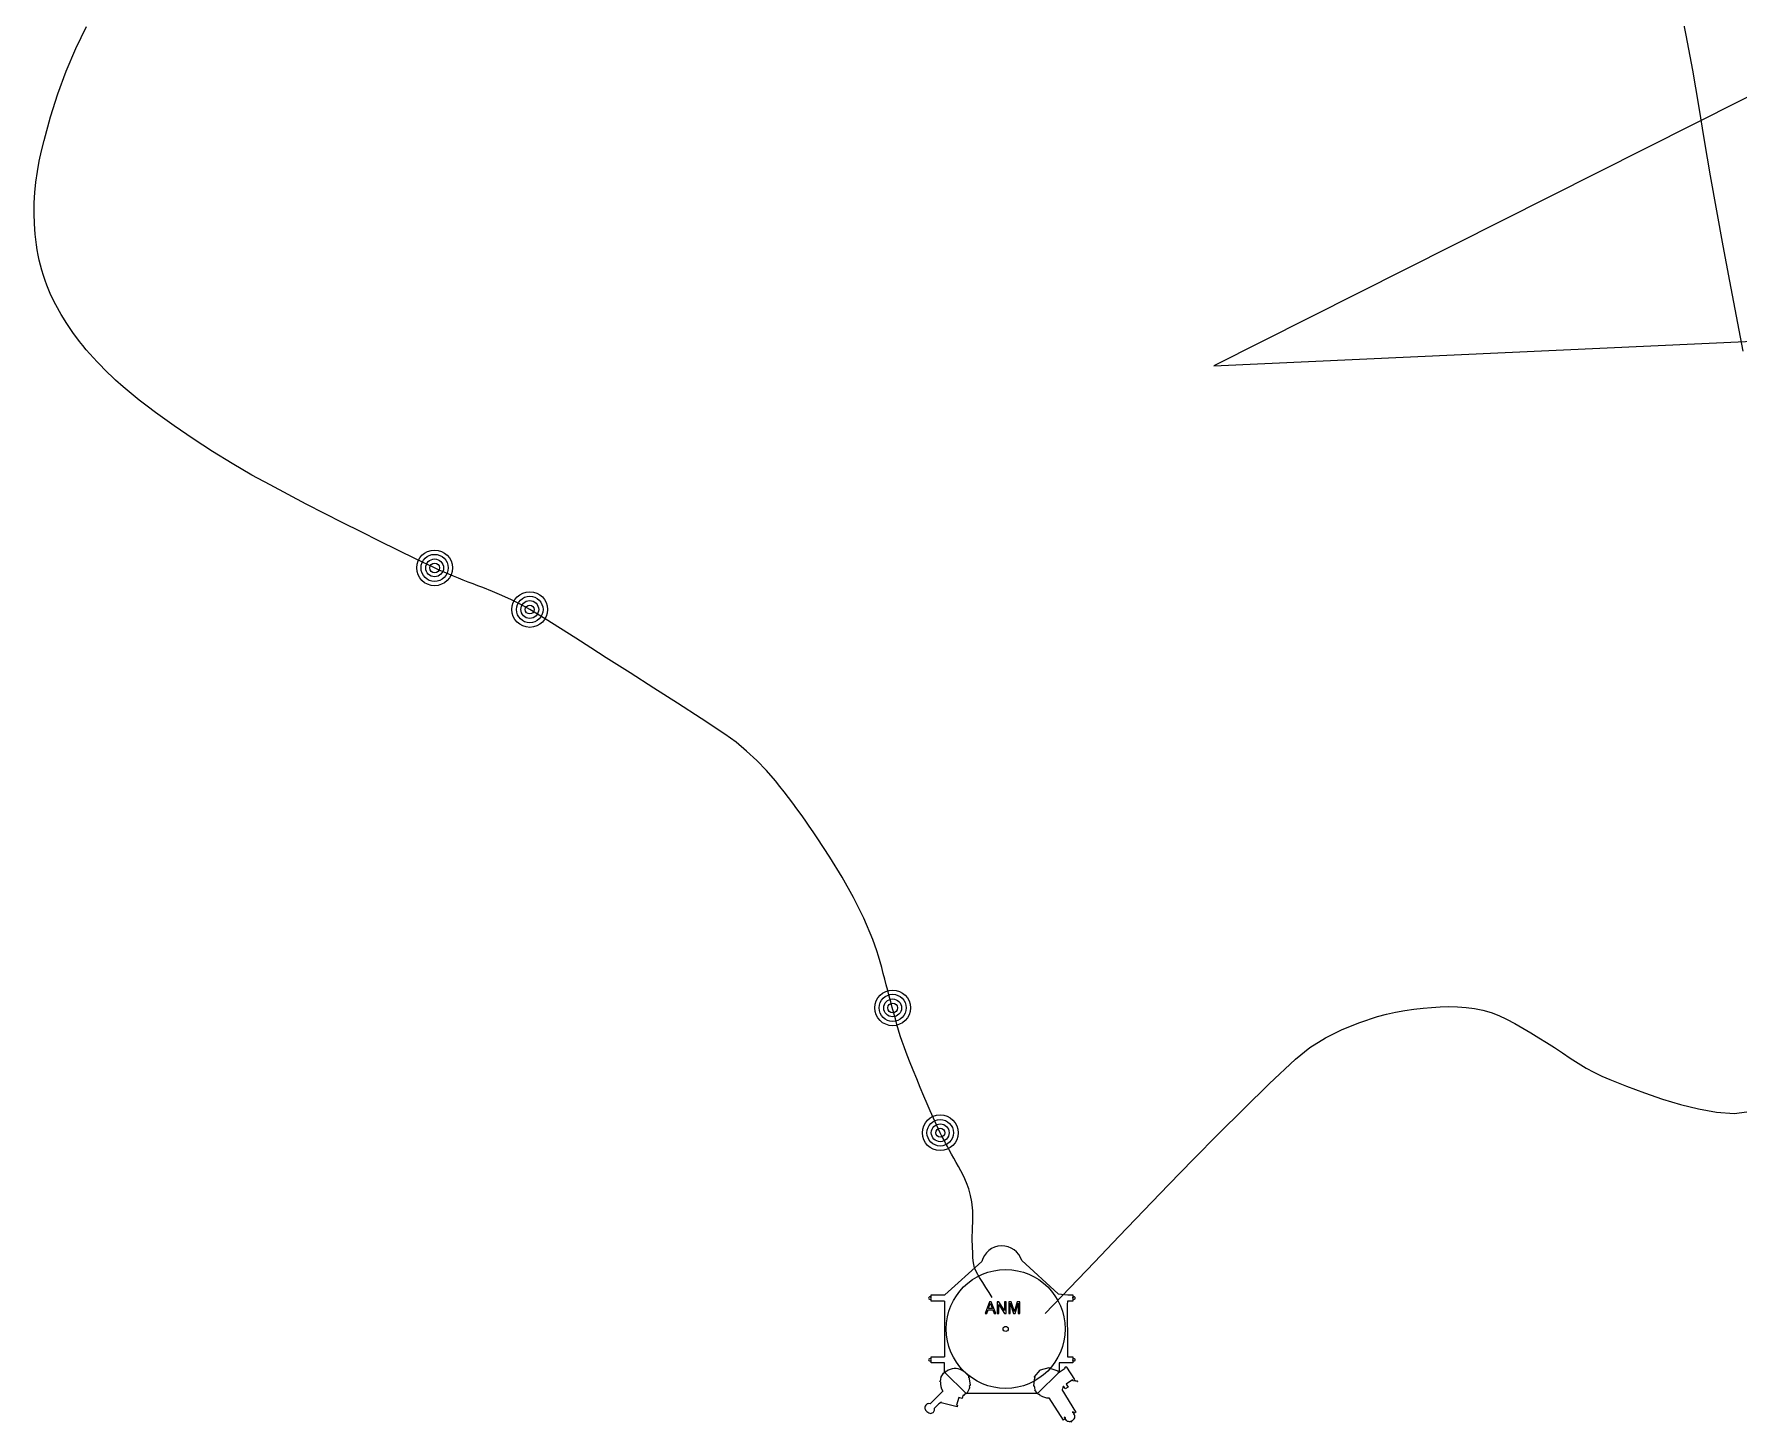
# Model space of a CAD drawing. Extents: x 396920 to 398709, y 7494597 to 7498244.
# Drawn here: x 397594.7 to 397881.3, y 7494999.4 to 7495232.8 of the extents above; entities that cross this region are included whole.
import ezdxf

# ---------------------------------------------------------------- set-up
doc = ezdxf.new("R2010")
doc.units = 0
doc.layers.add('NV13- FORA DE ESCOPO', color=7, linetype='Continuous')
doc.layers.add('Track bruto', color=7, linetype='Continuous')

msp = doc.modelspace()

# ---------------------------------------------------------------- linework, layer by layer
at = {"layer": 'NV13- FORA DE ESCOPO'}
for p, q in [((397747.77, 7495020.73), (397753.97, 7495026.32)), ((397760.7, 7495026.49), (397766.84, 7495020.89)), ((397745.4, 7495020.32), (397745.43, 7495020.32)), ((397745.43, 7495020.09), (397745.4, 7495020.09)), ((397745.43, 7495020.32), (397745.43, 7495020.26)), ((397745.43, 7495020.26), (397745.45, 7495020.26)), ((397745.45, 7495020.14), (397745.43, 7495020.14)), ((397745.43, 7495020.14), (397745.43, 7495020.09)), ((397745.45, 7495020.26), (397745.45, 7495020.73)), ((397745.45, 7495020.73), (397747.77, 7495020.73)), ((397745.45, 7495019.67), (397745.45, 7495020.14)), ((397747.73, 7495019.66), (397745.45, 7495019.67)), ((397747.73, 7495019.66), (397747.71, 7495010.34)), ((397755.28, 7495019.59), (397754.53, 7495017.62)), ((397755.59, 7495019.59), (397755.28, 7495019.59)), ((397755.3, 7495019), (397755.43, 7495019.36)), ((397755.43, 7495019.36), (397755.57, 7495018.97)), ((397756.33, 7495017.62), (397755.59, 7495019.59)), ((397756.87, 7495019.59), (397756.59, 7495019.59)), ((397756.59, 7495019.59), (397756.59, 7495017.62)), ((397757.83, 7495018.09), (397756.87, 7495019.59)), ((397758.1, 7495019.59), (397757.83, 7495019.59)), ((397757.83, 7495019.59), (397757.83, 7495018.09)), ((397758.1, 7495017.62), (397758.1, 7495019.59)), ((397758.93, 7495019.59), (397758.51, 7495019.59)), ((397758.51, 7495019.59), (397758.51, 7495017.62)), ((397758.77, 7495017.62), (397758.77, 7495019.36)), ((397758.77, 7495019.36), (397759.29, 7495017.62)), ((397759.35, 7495018.21), (397758.93, 7495019.59)), ((397759.93, 7495019.59), (397759.53, 7495018.23)), ((397759.58, 7495017.62), (397760.09, 7495019.36)), ((397760.36, 7495019.59), (397759.93, 7495019.59)), ((397760.09, 7495019.36), (397760.09, 7495017.62)), ((397760.36, 7495017.62), (397760.36, 7495019.59)), ((397766.84, 7495020.89), (397768.44, 7495020.73)), ((397768.38, 7495019.68), (397768.35, 7495019.14)), ((397769.28, 7495019.67), (397768.38, 7495019.68)), ((397768.44, 7495020.73), (397769.28, 7495020.73)), ((397769.28, 7495020.73), (397769.28, 7495020.26)), ((397769.28, 7495020.26), (397769.3, 7495020.26)), ((397769.3, 7495020.14), (397769.28, 7495020.14)), ((397769.28, 7495020.14), (397769.28, 7495019.67)), ((397769.3, 7495020.26), (397769.3, 7495020.32)), ((397769.3, 7495020.32), (397769.33, 7495020.32)), ((397769.3, 7495020.09), (397769.3, 7495020.14)), ((397769.33, 7495020.09), (397769.3, 7495020.09)), ((397754.53, 7495017.62), (397754.81, 7495017.62)), ((397754.81, 7495017.62), (397755.03, 7495018.23)), ((397755.03, 7495018.23), (397755.84, 7495018.23)), ((397755.11, 7495018.45), (397755.3, 7495019)), ((397755.76, 7495018.45), (397755.11, 7495018.45)), ((397755.57, 7495018.97), (397755.76, 7495018.45)), ((397755.84, 7495018.23), (397756.06, 7495017.62)), ((397756.06, 7495017.62), (397756.33, 7495017.62)), ((397756.59, 7495017.62), (397756.85, 7495017.62)), ((397756.85, 7495017.62), (397756.85, 7495019.13)), ((397756.85, 7495019.13), (397757.81, 7495017.62)), ((397757.81, 7495017.62), (397758.1, 7495017.62)), ((397758.51, 7495017.62), (397758.77, 7495017.62)), ((397759.29, 7495017.62), (397759.58, 7495017.62)), ((397759.43, 7495017.92), (397759.35, 7495018.21)), ((397759.53, 7495018.23), (397759.43, 7495017.92)), ((397760.09, 7495017.62), (397760.36, 7495017.62)), ((397768.35, 7495019.14), (397768.38, 7495011.51)), ((397768.38, 7495011.33), (397768.36, 7495011.32)), ((397768.36, 7495011.32), (397768.36, 7495011.3)), ((397768.36, 7495011.3), (397768.38, 7495011.3)), ((397768.38, 7495011.51), (397768.39, 7495011.49)), ((397768.39, 7495011.4), (397768.38, 7495011.38)), ((397768.38, 7495011.38), (397768.38, 7495011.33)), ((397768.38, 7495011.3), (397768.38, 7495010.34)), ((397768.39, 7495011.49), (397768.39, 7495011.4)), ((397745.4, 7495009.93), (397745.43, 7495009.93)), ((397745.43, 7495009.7), (397745.4, 7495009.7)), ((397745.43, 7495009.93), (397745.43, 7495009.87)), ((397745.43, 7495009.87), (397745.45, 7495009.87)), ((397745.45, 7495009.76), (397745.43, 7495009.76)), ((397745.43, 7495009.76), (397745.43, 7495009.7)), ((397745.45, 7495009.87), (397745.45, 7495010.34)), ((397745.45, 7495010.34), (397747.71, 7495010.34)), ((397745.45, 7495009.29), (397745.45, 7495009.76)), ((397747.73, 7495009.28), (397745.45, 7495009.29)), ((397747.53, 7495007.57), (397747.79, 7495007.74)), ((397747.73, 7495007.71), (397747.73, 7495009.28)), ((397751.36, 7495004.13), (397747.73, 7495007.71)), ((397750.69, 7495008.02), (397750.76, 7495008.15)), ((397750.76, 7495008.15), (397751.85, 7495007.03)), ((397762.83, 7495006.93), (397763.8, 7495008.07)), ((397767, 7495007.75), (397763.35, 7495004.13)), ((397763.8, 7495008.07), (397763.82, 7495008.05)), ((397763.82, 7495008.07), (397763.88, 7495008.11)), ((397763.82, 7495008.05), (397763.82, 7495008.07)), ((397763.88, 7495008.12), (397765.32, 7495008.51)), ((397763.88, 7495008.11), (397763.88, 7495008.12)), ((397765.32, 7495008.51), (397765.33, 7495008.47)), ((397765.33, 7495008.47), (397765.32, 7495008.35)), ((397765.32, 7495008.35), (397765.4, 7495008.34)), ((397765.4, 7495008.34), (397765.4, 7495008.39)), ((397765.4, 7495008.39), (397765.41, 7495008.39)), ((397765.41, 7495008.39), (397765.42, 7495008.41)), ((397765.42, 7495008.41), (397766.75, 7495007.94)), ((397766.75, 7495007.94), (397766.69, 7495007.87)), ((397766.69, 7495007.87), (397766.82, 7495007.77)), ((397766.82, 7495007.77), (397766.91, 7495007.75)), ((397766.91, 7495007.75), (397766.98, 7495007.73)), ((397766.98, 7495007.73), (397768.02, 7495008.39)), ((397769.28, 7495009.28), (397767, 7495009.28)), ((397767, 7495009.28), (397767, 7495007.75)), ((397767.94, 7495008.51), (397768.16, 7495008.66)), ((397768.02, 7495008.39), (397767.94, 7495008.51)), ((397768.16, 7495008.66), (397768.19, 7495008.62)), ((397768.19, 7495008.62), (397768.2, 7495008.62)), ((397768.2, 7495008.62), (397768.22, 7495008.6)), ((397768.22, 7495008.6), (397768.24, 7495008.6)), ((397768.24, 7495008.6), (397769.55, 7495006.52)), ((397768.38, 7495010.34), (397769.28, 7495010.34)), ((397769.28, 7495010.34), (397769.28, 7495009.87)), ((397769.28, 7495009.87), (397769.3, 7495009.87)), ((397769.3, 7495009.76), (397769.28, 7495009.76)), ((397769.28, 7495009.76), (397769.28, 7495009.28)), ((397769.3, 7495009.87), (397769.3, 7495009.93)), ((397769.3, 7495009.93), (397769.33, 7495009.93)), ((397769.3, 7495009.7), (397769.3, 7495009.76)), ((397769.33, 7495009.7), (397769.3, 7495009.7)), ((397747.09, 7495006.81), (397747.53, 7495007.57)), ((397751.93, 7495005.02), (397751.5, 7495004.26)), ((397751.81, 7495006.95), (397751.72, 7495006.91)), ((397751.72, 7495006.91), (397751.73, 7495006.88)), ((397751.73, 7495006.88), (397751.78, 7495006.91)), ((397751.78, 7495006.91), (397751.79, 7495006.89)), ((397751.79, 7495006.89), (397751.81, 7495006.9)), ((397751.82, 7495006.97), (397751.81, 7495006.95)), ((397751.81, 7495006.9), (397752.02, 7495005.6)), ((397751.85, 7495007.03), (397751.82, 7495007)), ((397751.82, 7495007), (397751.82, 7495006.97)), ((397751.92, 7495005.48), (397751.91, 7495005.44)), ((397751.94, 7495005.48), (397751.92, 7495005.48)), ((397752.01, 7495005.51), (397751.94, 7495005.51)), ((397751.94, 7495005.51), (397751.94, 7495005.48)), ((397752.02, 7495005.6), (397751.99, 7495005.59)), ((397751.99, 7495005.59), (397751.99, 7495005.58)), ((397751.99, 7495005.58), (397752.02, 7495005.57)), ((397752.02, 7495005.57), (397752.01, 7495005.51)), ((397762.73, 7495005.4), (397762.72, 7495005.47)), ((397762.72, 7495005.47), (397762.75, 7495005.47)), ((397762.73, 7495005.49), (397762.88, 7495006.8)), ((397762.75, 7495005.49), (397762.73, 7495005.49)), ((397762.81, 7495005.42), (397762.73, 7495005.4)), ((397762.75, 7495005.47), (397762.75, 7495005.49)), ((397762.85, 7495005.25), (397762.81, 7495005.42)), ((397762.86, 7495006.91), (397762.83, 7495006.93)), ((397762.97, 7495006.86), (397762.86, 7495006.91)), ((397762.88, 7495006.8), (397762.9, 7495006.8)), ((397762.9, 7495006.8), (397762.9, 7495006.81)), ((397762.9, 7495006.81), (397762.94, 7495006.8)), ((397762.94, 7495006.8), (397762.97, 7495006.86)), ((397767.54, 7495004.95), (397767.49, 7495004.82)), ((397769.81, 7495001.05), (397767.49, 7495004.82)), ((397767.6, 7495005.14), (397767.54, 7495004.95)), ((397767.65, 7495005.3), (397767.6, 7495005.14)), ((397767.68, 7495005.31), (397767.65, 7495005.3)), ((397767.75, 7495005.35), (397767.68, 7495005.31)), ((397768.02, 7495004.92), (397767.75, 7495005.35)), ((397768.48, 7495005.21), (397768.02, 7495004.92)), ((397769.26, 7495006.42), (397768.15, 7495005.72)), ((397768.15, 7495005.72), (397768.48, 7495005.21)), ((397769.34, 7495006.29), (397769.26, 7495006.42)), ((397770.06, 7495006.14), (397769.34, 7495006.29)), ((397769.57, 7495006.43), (397769.48, 7495006.38)), ((397769.48, 7495006.38), (397770.08, 7495006.24)), ((397769.55, 7495006.52), (397769.54, 7495006.51)), ((397769.54, 7495006.51), (397769.56, 7495006.49)), ((397769.56, 7495006.49), (397769.54, 7495006.47)), ((397769.54, 7495006.47), (397769.57, 7495006.43)), ((397745.29, 7495002.41), (397747.41, 7495004.54)), ((397746.76, 7495002.42), (397746.02, 7495001.68)), ((397747.21, 7495002.68), (397746.76, 7495002.42)), ((397747.18, 7495002.56), (397747.21, 7495002.68)), ((397749.83, 7495001.88), (397747.18, 7495002.56)), ((397750.1, 7495003.45), (397749.76, 7495002.19)), ((397749.76, 7495002.19), (397749.9, 7495002.15)), ((397749.9, 7495002.15), (397749.83, 7495001.88)), ((397750.68, 7495003.29), (397750.1, 7495003.45)), ((397750.81, 7495003.79), (397750.68, 7495003.29)), ((397750.93, 7495003.87), (397750.81, 7495003.79)), ((397750.95, 7495003.86), (397750.93, 7495003.87)), ((397750.97, 7495003.88), (397750.95, 7495003.86)), ((397751.01, 7495003.83), (397750.97, 7495003.88)), ((397763.35, 7495004.13), (397751.36, 7495004.13)), ((397765.25, 7495003.4), (397767.65, 7494999.67)), ((397767.98, 7494999.87), (397767.65, 7494999.67)), ((397767.97, 7495000.2), (397767.84, 7495000.12)), ((397767.84, 7495000.12), (397767.98, 7494999.89)), ((397767.98, 7494999.89), (397767.98, 7494999.87)), ((397768.23, 7494999.63), (397768.02, 7494999.94)), ((397769.05, 7494999.53), (397769.09, 7494999.45)), ((397769.32, 7495001.06), (397769.19, 7495000.98)), ((397769.47, 7495000.83), (397769.32, 7495001.06)), ((397769.49, 7495000.83), (397769.47, 7495000.83)), ((397769.8, 7495001.03), (397769.49, 7495000.83)), ((397769.81, 7495001.05), (397769.8, 7495001.03))]:
    msp.add_line(p, q, dxfattribs=at)
for points in [[(397881.95, 7495179.46), (397880.84, 7495185.35), (397879.73, 7495191.25), (397878.62, 7495197.15), (397877.53, 7495203.05), (397876.49, 7495208.96), (397875.5, 7495214.87), (397874.51, 7495220.79), (397873.49, 7495226.7), (397872.38, 7495232.6), (397871.21, 7495238.49)], [(397755.73, 7495020.28), (397755.21, 7495021.13), (397754.68, 7495021.98), (397754.15, 7495022.83), (397753.62, 7495023.68), (397753.09, 7495024.53), (397752.75, 7495025.29), (397752.57, 7495026.11), (397752.49, 7495026.98), (397752.47, 7495027.85), (397752.42, 7495028.71), (397752.37, 7495030.24), (397752.42, 7495031.78), (397752.48, 7495033.31), (397752.47, 7495034.85), (397752.31, 7495036.37), (397752.09, 7495037.47), (397751.79, 7495038.54), (397751.41, 7495039.6), (397750.97, 7495040.62), (397750.47, 7495041.62), (397750.08, 7495042.33), (397749.69, 7495043.02), (397749.3, 7495043.72), (397748.9, 7495044.41), (397748.52, 7495045.11), (397748.21, 7495045.69), (397747.9, 7495046.26), (397747.59, 7495046.84), (397747.29, 7495047.42), (397747, 7495048), (397746.42, 7495049.21), (397745.86, 7495050.43), (397745.32, 7495051.66), (397744.79, 7495052.89), (397744.27, 7495054.13), (397743.65, 7495055.59), (397743.04, 7495057.07), (397742.44, 7495058.54), (397741.85, 7495060.03), (397741.28, 7495061.51), (397740.93, 7495062.44), (397740.6, 7495063.37), (397740.28, 7495064.31), (397739.99, 7495065.25), (397739.71, 7495066.2), (397739.46, 7495067.15), (397739.2, 7495068.11), (397738.94, 7495069.06), (397738.69, 7495070.02), (397738.43, 7495070.98), (397738.18, 7495071.93), (397737.93, 7495072.89), (397737.68, 7495073.85), (397737.42, 7495074.81), (397737.17, 7495075.77), (397736.91, 7495076.73), (397736.63, 7495077.68), (397736.33, 7495078.62), (397736.01, 7495079.56), (397735.66, 7495080.5), (397734.13, 7495084.1), (397732.4, 7495087.59), (397730.49, 7495091), (397728.46, 7495094.34), (397726.33, 7495097.62), (397725.66, 7495098.61), (397724.99, 7495099.59), (397724.3, 7495100.56), (397723.61, 7495101.53), (397722.92, 7495102.49), (397722.22, 7495103.44), (397721.51, 7495104.39), (397720.79, 7495105.32), (397720.05, 7495106.24), (397719.3, 7495107.16), (397717.77, 7495108.92), (397716.16, 7495110.61), (397714.46, 7495112.2), (397712.67, 7495113.68), (397710.78, 7495115.04), (397706.81, 7495117.65), (397702.83, 7495120.23), (397698.85, 7495122.8), (397694.86, 7495125.35), (397690.86, 7495127.9), (397688.29, 7495129.53), (397685.73, 7495131.17), (397683.17, 7495132.8), (397680.59, 7495134.41), (397678, 7495136), (397676.48, 7495136.86), (397674.92, 7495137.63), (397673.32, 7495138.34), (397671.71, 7495139.02), (397670.09, 7495139.68), (397669.28, 7495140), (397668.46, 7495140.31), (397667.64, 7495140.62), (397666.82, 7495140.94), (397666.01, 7495141.27), (397665.2, 7495141.6), (397664.4, 7495141.94), (397663.59, 7495142.28), (397662.79, 7495142.64), (397662, 7495143), (397658.89, 7495144.48), (397655.8, 7495145.98), (397652.71, 7495147.51), (397649.64, 7495149.06), (397646.56, 7495150.6), (397643.49, 7495152.16), (397640.43, 7495153.74), (397637.38, 7495155.34), (397634.34, 7495156.96), (397631.3, 7495158.61), (397627.95, 7495160.54), (397624.66, 7495162.57), (397621.43, 7495164.7), (397618.24, 7495166.9), (397615.08, 7495169.15), (397613.68, 7495170.18), (397612.31, 7495171.23), (397610.97, 7495172.32), (397609.65, 7495173.44), (397608.36, 7495174.6), (397607.72, 7495175.19), (397607.09, 7495175.8), (397606.48, 7495176.42), (397605.87, 7495177.05), (397605.27, 7495177.68), (397604.65, 7495178.34), (397604.05, 7495179.02), (397603.45, 7495179.7), (397602.87, 7495180.39), (397602.3, 7495181.1), (397601.19, 7495182.57), (397600.17, 7495184.08), (397599.21, 7495185.63), (397598.33, 7495187.24), (397597.51, 7495188.89), (397597.15, 7495189.7), (397596.82, 7495190.53), (397596.52, 7495191.36), (397596.25, 7495192.2), (397595.99, 7495193.05), (397595.76, 7495193.91), (397595.54, 7495194.76), (397595.35, 7495195.62), (397595.19, 7495196.49), (397595.05, 7495197.36), (397594.84, 7495199.11), (397594.72, 7495200.86), (397594.67, 7495202.62), (397594.7, 7495204.38), (397594.8, 7495206.13), (397594.98, 7495207.9), (397595.22, 7495209.65), (397595.54, 7495211.4), (397595.91, 7495213.14), (397596.34, 7495214.89), (397597.44, 7495218.86), (397598.68, 7495222.75), (397600.09, 7495226.57), (397601.7, 7495230.34), (397603.51, 7495234.07)], [(397764.63, 7495017.6), (397768.78, 7495021.93), (397772.94, 7495026.26), (397777.09, 7495030.59), (397781.24, 7495034.92), (397785.39, 7495039.25), (397789.56, 7495043.56), (397793.76, 7495047.82), (397798.01, 7495052.03), (397802.32, 7495056.21), (397806.72, 7495060.36), (397809.14, 7495062.33), (397811.77, 7495063.99), (397814.58, 7495065.39), (397817.51, 7495066.55), (397820.52, 7495067.54), (397822.04, 7495067.95), (397823.56, 7495068.29), (397825.08, 7495068.56), (397826.62, 7495068.77), (397828.16, 7495068.94), (397829.61, 7495069.08), (397831.06, 7495069.17), (397832.52, 7495069.21), (397833.97, 7495069.18), (397835.42, 7495069.08), (397836.82, 7495068.89), (397838.22, 7495068.6), (397839.59, 7495068.22), (397840.92, 7495067.72), (397842.22, 7495067.1), (397843.59, 7495066.35), (397844.94, 7495065.57), (397846.28, 7495064.78), (397847.6, 7495063.98), (397848.92, 7495063.17), (397850.26, 7495062.32), (397851.59, 7495061.45), (397852.92, 7495060.57), (397854.25, 7495059.71), (397855.61, 7495058.88), (397856.9, 7495058.17), (397858.22, 7495057.54), (397859.57, 7495056.96), (397860.95, 7495056.41), (397862.35, 7495055.85), (397865.37, 7495054.69), (397868.4, 7495053.66), (397871.42, 7495052.77), (397874.45, 7495052.03), (397877.48, 7495051.45), (397880.47, 7495051.26), (397883.46, 7495051.64)], [(397747.79, 7495007.74), (397747.89, 7495007.75), (397747.93, 7495007.79), (397747.92, 7495007.8), (397747.94, 7495007.83), (397747.9, 7495007.88), (397747.96, 7495007.92), (397748, 7495007.87), (397748.02, 7495007.88), (397748.04, 7495007.87)], [(397747.03, 7495006.13), (397747.01, 7495006.13), (397747.02, 7495006.16), (397746.95, 7495006.17), (397746.96, 7495006.24), (397747.02, 7495006.23), (397747.03, 7495006.26), (397747.05, 7495006.26), (397747.07, 7495006.38)], [(397751.15, 7495004.04), (397751.04, 7495003.95), (397751.05, 7495003.94), (397751.02, 7495003.92), (397751.07, 7495003.87), (397751.01, 7495003.83)], [(397763.85, 7495003.83), (397763.8, 7495003.76), (397763.75, 7495003.81), (397763.8, 7495003.87), (397763.67, 7495003.97), (397763.56, 7495004), (397763.46, 7495004.04), (397763.35, 7495004.13), (397763.27, 7495004.22), (397762.91, 7495004.79)], [(397768.98, 7494999.38), (397768.92, 7494999.47), (397768.89, 7494999.48)]]:
    msp.add_lwpolyline(points, dxfattribs=at)
for centre, radius in [((397662, 7495143), 3), ((397662, 7495143), 2.28), ((397662, 7495143), 1.5), ((397662, 7495143), 0.82), ((397678, 7495136), 3), ((397678, 7495136), 2.23), ((397678, 7495136), 1.5), ((397678, 7495136), 0.75), ((397739, 7495069), 3), ((397739, 7495069), 2.28), ((397739, 7495069), 1.5), ((397739, 7495069), 0.82), ((397747, 7495048), 3), ((397747, 7495048), 2.23), ((397747, 7495048), 1.5), ((397747, 7495048), 0.75), ((397758, 7495015), 10), ((397758, 7495015), 0.427)]:
    msp.add_circle(centre, radius, dxfattribs=at)
for centre, radius, start, end in [((397757.36, 7495025.48), 3.49, 16.9079, 166.0759), ((397745.24, 7495020.2), 0.2, 35.447, 325.7519), ((397769.5, 7495020.2), 0.2, 214.2481, 144.553), ((397745.24, 7495009.81), 0.2, 35.447, 325.7519), ((397749.48, 7495005.88), 2.46, 60.5913, 126.1067), ((397769.5, 7495009.81), 0.2, 214.2481, 144.553), ((397749.49, 7495005.87), 2.47, 174.128, 212.6317), ((397747.54, 7495006.58), 0.51, 152.3062, 202.268), ((397751.4, 7495005.21), 0.567, 341.1313, 24.0893), ((397763.37, 7495005.08), 0.542, 161.1495, 211.689), ((397770.07, 7495006.19), 0.0512, 254.6805, 82.1498), ((397745.08, 7495001.78), 0.666, 156.7663, 179.9292), ((397745.61, 7495001.32), 1.35, 133.8174, 147.646), ((397745.03, 7495001.94), 0.503, 102.9, 134.6469), ((397745.06, 7495001.55), 0.889, 74.7358, 99.6554), ((397751.06, 7495004.57), 0.534, 279.3942, 325.3001), ((397765.25, 7495005.88), 2.48, 235.7168, 269.8887), ((397745.35, 7495001.84), 0.941, 183.5488, 219.3249), ((397745.55, 7495001.95), 1.16, 217.1703, 256.4818), ((397745.42, 7495001.45), 0.648, 257.2737, 279.3515), ((397745.4, 7495001.41), 0.605, 281.8581, 310.701), ((397745.37, 7495001.5), 0.699, 307.0065, 344.9816), ((397745.33, 7495001.44), 0.726, 350.7635, 19.239), ((397768.43, 7495000.16), 0.461, 174.0868, 207.4923), ((397768.49, 7494999.81), 0.32, 215.9093, 248.7219), ((397768.7, 7495000.3), 0.848, 246.8022, 268.9197), ((397768.65, 7495000.41), 0.959, 272.1789, 284.6603), ((397769.02, 7494999.44), 0.0741, 231.4177, 10.8647), ((397768.63, 7495000.52), 1.07, 293.0346, 335.2697), ((397769.07, 7495000.58), 0.413, 41.5669, 73.3974), ((397768.16, 7494999.85), 1.58, 26.7208, 39.5042), ((397769.01, 7495000.24), 0.653, 9.4466, 29.6131), ((397768.99, 7495000.32), 0.665, 337.9282, 2.3614)]:
    msp.add_arc(centre, radius, start, end, dxfattribs=at)
at = {"layer": 'Track bruto'}
msp.add_lwpolyline([(397922, 7495242), (397793, 7495177), (397793, 7495177), (397924, 7495183)], dxfattribs=at)

doc.saveas('drawing.dxf')
